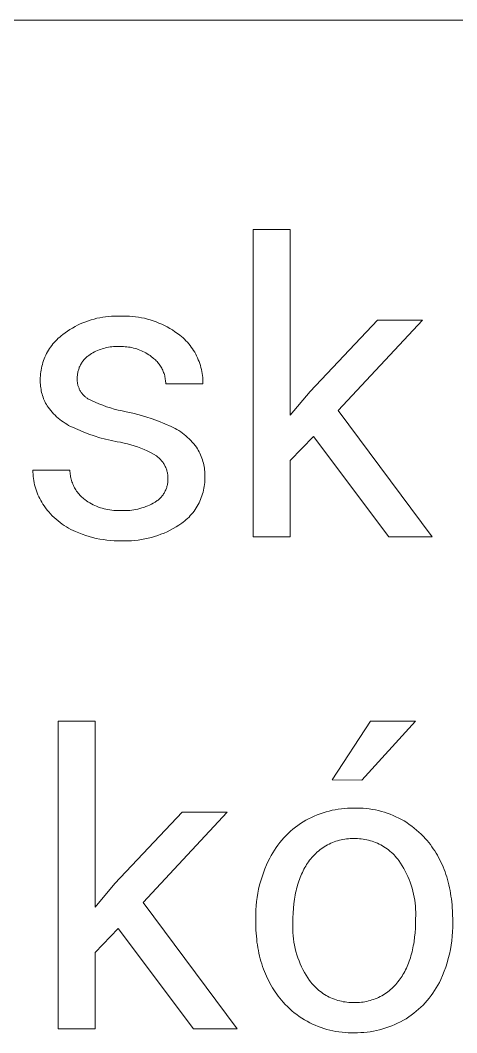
# Model space of a CAD drawing. Header units: millimetres. Extents: x 974 to 5700, y -47 to 3256.
# Drawn here: x 4913.5 to 4980.6, y 326.3 to 481.8 of the extents above; entities that cross this region are included whole.
import ezdxf

# ---------------------------------------------------------------- set-up
doc = ezdxf.new("R2010")
doc.units = ezdxf.units.MM
doc.header["$MEASUREMENT"] = 0
doc.layers.add('Domyślny', color=7, linetype='Continuous', true_color=0x000000)

msp = doc.modelspace()

# ---------------------------------------------------------------- linework, layer by layer
at = {"layer": 'Domyślny', "color": 18, "lineweight": 15, "true_color": 0x000000}
for p, q in [((5695.7, 481.77), (3913.94, 481.77)), ((4949.31, 402.43), (4949.31, 449.65)), ((4949.31, 449.65), (4954.99, 449.65)), ((4954.99, 449.65), (4954.99, 421.1)), ((4923.13, 435.3), (4923.55, 435.46)), ((4923.55, 435.46), (4923.97, 435.62)), ((4923.97, 435.62), (4924.4, 435.75)), ((4924.4, 435.75), (4924.84, 435.88)), ((4924.84, 435.88), (4925.28, 435.99)), ((4925.28, 435.99), (4925.72, 436.08)), ((4925.72, 436.08), (4926.16, 436.16)), ((4926.16, 436.16), (4926.61, 436.22)), ((4926.61, 436.22), (4927.06, 436.27)), ((4927.06, 436.27), (4927.51, 436.31)), ((4927.51, 436.31), (4927.96, 436.33)), ((4927.96, 436.33), (4928.41, 436.33)), ((4928.41, 436.33), (4928.86, 436.32)), ((4928.86, 436.32), (4929.33, 436.33)), ((4929.33, 436.33), (4929.8, 436.33)), ((4929.8, 436.33), (4930.27, 436.31)), ((4930.27, 436.31), (4930.73, 436.28)), ((4930.73, 436.28), (4931.2, 436.23)), ((4931.2, 436.23), (4931.66, 436.16)), ((4931.66, 436.16), (4932.12, 436.08)), ((4932.12, 436.08), (4932.58, 435.99)), ((4932.58, 435.99), (4933.03, 435.87)), ((4933.03, 435.87), (4933.48, 435.75)), ((4933.48, 435.75), (4933.93, 435.6)), ((4933.93, 435.6), (4934.37, 435.45)), ((4934.37, 435.45), (4934.8, 435.27)), ((4958.04, 424.75), (4968.4, 435.7)), ((4975.31, 435.7), (4962.37, 421.81)), ((4968.4, 435.7), (4975.31, 435.7)), ((4920.38, 433.76), (4920.75, 434.02)), ((4920.75, 434.02), (4921.13, 434.26)), ((4921.13, 434.26), (4921.51, 434.5)), ((4921.51, 434.5), (4921.91, 434.72)), ((4921.91, 434.72), (4922.31, 434.92)), ((4922.31, 434.92), (4922.72, 435.12)), ((4922.72, 435.12), (4923.13, 435.3)), ((4934.8, 435.27), (4935.23, 435.09)), ((4935.23, 435.09), (4935.65, 434.89)), ((4935.65, 434.89), (4936.07, 434.67)), ((4936.07, 434.67), (4936.48, 434.44)), ((4936.48, 434.44), (4936.88, 434.2)), ((4936.88, 434.2), (4937.27, 433.94)), ((4937.27, 433.94), (4937.65, 433.67)), ((4918.71, 432.28), (4918.91, 432.5)), ((4918.91, 432.5), (4919.12, 432.71)), ((4919.12, 432.71), (4919.33, 432.92)), ((4919.33, 432.92), (4919.55, 433.11)), ((4919.55, 433.11), (4919.78, 433.3)), ((4919.78, 433.3), (4920.02, 433.49)), ((4920.02, 433.49), (4920.38, 433.76)), ((4937.65, 433.67), (4938.02, 433.39)), ((4938.02, 433.39), (4938.27, 433.19)), ((4938.27, 433.19), (4938.51, 432.98)), ((4938.51, 432.98), (4938.74, 432.77)), ((4938.74, 432.77), (4938.96, 432.54)), ((4938.96, 432.54), (4939.18, 432.31)), ((4939.18, 432.31), (4939.39, 432.07)), ((4917.54, 430.57), (4917.68, 430.83)), ((4917.68, 430.83), (4917.83, 431.09)), ((4917.83, 431.09), (4917.99, 431.34)), ((4917.99, 431.34), (4918.16, 431.58)), ((4918.16, 431.58), (4918.34, 431.82)), ((4918.34, 431.82), (4918.52, 432.05)), ((4918.52, 432.05), (4918.71, 432.28)), ((4924.89, 430.82), (4924.67, 430.7)), ((4925.12, 430.93), (4924.89, 430.82)), ((4925.36, 431.04), (4925.12, 430.93)), ((4925.6, 431.13), (4925.36, 431.04)), ((4925.84, 431.22), (4925.6, 431.13)), ((4926.08, 431.3), (4925.84, 431.22)), ((4926.32, 431.38), (4926.08, 431.3)), ((4926.57, 431.44), (4926.32, 431.38)), ((4926.82, 431.5), (4926.57, 431.44)), ((4927.07, 431.55), (4926.82, 431.5)), ((4927.33, 431.59), (4927.07, 431.55)), ((4927.58, 431.62), (4927.33, 431.59)), ((4927.84, 431.64), (4927.58, 431.62)), ((4928.09, 431.65), (4927.84, 431.64)), ((4928.35, 431.66), (4928.09, 431.65)), ((4928.61, 431.66), (4928.35, 431.66)), ((4928.86, 431.64), (4928.61, 431.66)), ((4929.12, 431.65), (4928.86, 431.64)), ((4929.38, 431.64), (4929.12, 431.65)), ((4929.63, 431.63), (4929.38, 431.64)), ((4929.89, 431.61), (4929.63, 431.63)), ((4930.14, 431.58), (4929.89, 431.61)), ((4930.4, 431.54), (4930.14, 431.58)), ((4930.65, 431.49), (4930.4, 431.54)), ((4930.9, 431.43), (4930.65, 431.49)), ((4931.15, 431.37), (4930.9, 431.43)), ((4931.39, 431.29), (4931.15, 431.37)), ((4931.63, 431.21), (4931.39, 431.29)), ((4931.87, 431.12), (4931.63, 431.21)), ((4932.11, 431.02), (4931.87, 431.12)), ((4932.34, 430.91), (4932.11, 431.02)), ((4932.57, 430.8), (4932.34, 430.91)), ((4932.8, 430.67), (4932.57, 430.8)), ((4939.39, 432.07), (4939.59, 431.83)), ((4939.59, 431.83), (4939.78, 431.57)), ((4939.78, 431.57), (4939.96, 431.31)), ((4939.96, 431.31), (4940.14, 431.05)), ((4940.14, 431.05), (4940.3, 430.78)), ((4940.3, 430.78), (4940.46, 430.5)), ((4916.89, 428.92), (4916.97, 429.2)), ((4916.97, 429.2), (4917.07, 429.49)), ((4917.07, 429.49), (4917.17, 429.76)), ((4917.17, 429.76), (4917.29, 430.04)), ((4917.29, 430.04), (4917.41, 430.31)), ((4917.41, 430.31), (4917.54, 430.57)), ((4922.99, 429.24), (4922.91, 429.12)), ((4923.08, 429.36), (4922.99, 429.24)), ((4923.17, 429.48), (4923.08, 429.36)), ((4923.26, 429.59), (4923.17, 429.48)), ((4923.36, 429.7), (4923.26, 429.59)), ((4923.46, 429.81), (4923.36, 429.7)), ((4923.56, 429.91), (4923.46, 429.81)), ((4923.67, 430.01), (4923.56, 429.91)), ((4923.78, 430.11), (4923.67, 430.01)), ((4923.9, 430.2), (4923.78, 430.11)), ((4924.01, 430.29), (4923.9, 430.2)), ((4924.23, 430.43), (4924.01, 430.29)), ((4924.45, 430.57), (4924.23, 430.43)), ((4924.67, 430.7), (4924.45, 430.57)), ((4933.02, 430.54), (4932.8, 430.67)), ((4933.24, 430.4), (4933.02, 430.54)), ((4933.45, 430.26), (4933.24, 430.4)), ((4933.65, 430.1), (4933.45, 430.26)), ((4933.85, 429.94), (4933.65, 430.1)), ((4933.99, 429.83), (4933.85, 429.94)), ((4934.13, 429.72), (4933.99, 429.83)), ((4934.26, 429.6), (4934.13, 429.72)), ((4934.39, 429.47), (4934.26, 429.6)), ((4934.51, 429.34), (4934.39, 429.47)), ((4934.63, 429.21), (4934.51, 429.34)), ((4934.74, 429.07), (4934.63, 429.21)), ((4940.46, 430.5), (4940.6, 430.22)), ((4940.6, 430.22), (4940.74, 429.93)), ((4940.74, 429.93), (4940.86, 429.64)), ((4940.86, 429.64), (4940.98, 429.35)), ((4940.98, 429.35), (4941.09, 429.05)), ((4916.61, 427.46), (4916.65, 427.76)), ((4916.65, 427.76), (4916.69, 428.05)), ((4916.69, 428.05), (4916.75, 428.34)), ((4916.75, 428.34), (4916.81, 428.63)), ((4916.81, 428.63), (4916.89, 428.92)), ((4922.32, 427.63), (4922.3, 427.48)), ((4922.35, 427.77), (4922.32, 427.63)), ((4922.39, 427.91), (4922.35, 427.77)), ((4922.43, 428.05), (4922.39, 427.91)), ((4922.47, 428.19), (4922.43, 428.05)), ((4922.52, 428.33), (4922.47, 428.19)), ((4922.57, 428.47), (4922.52, 428.33)), ((4922.63, 428.6), (4922.57, 428.47)), ((4922.7, 428.74), (4922.63, 428.6)), ((4922.76, 428.87), (4922.7, 428.74)), ((4922.84, 429), (4922.76, 428.87)), ((4922.91, 429.12), (4922.84, 429)), ((4934.85, 428.93), (4934.74, 429.07)), ((4934.95, 428.78), (4934.85, 428.93)), ((4935.05, 428.63), (4934.95, 428.78)), ((4935.14, 428.48), (4935.05, 428.63)), ((4935.23, 428.33), (4935.14, 428.48)), ((4935.31, 428.17), (4935.23, 428.33)), ((4935.39, 428.01), (4935.31, 428.17)), ((4935.46, 427.84), (4935.39, 428.01)), ((4935.53, 427.68), (4935.46, 427.84)), ((4935.59, 427.51), (4935.53, 427.68)), ((4941.09, 429.05), (4941.18, 428.75)), ((4941.18, 428.75), (4941.27, 428.44)), ((4941.27, 428.44), (4941.34, 428.13)), ((4941.34, 428.13), (4941.41, 427.82)), ((4941.41, 427.82), (4941.46, 427.51)), ((4916.57, 426.87), (4916.59, 427.17)), ((4916.57, 426.58), (4916.57, 426.87)), ((4916.57, 426.33), (4916.57, 426.58)), ((4916.57, 426.08), (4916.57, 426.33)), ((4916.59, 425.83), (4916.57, 426.08)), ((4916.59, 427.17), (4916.61, 427.46)), ((4922.26, 427.04), (4922.25, 426.9)), ((4922.25, 426.9), (4922.25, 426.75)), ((4922.25, 426.75), (4922.25, 426.63)), ((4922.25, 426.63), (4922.25, 426.51)), ((4922.25, 426.51), (4922.25, 426.39)), ((4922.25, 426.39), (4922.26, 426.27)), ((4922.27, 427.19), (4922.26, 427.04)), ((4922.26, 426.27), (4922.27, 426.16)), ((4922.28, 427.34), (4922.27, 427.19)), ((4922.27, 426.16), (4922.29, 426.04)), ((4922.3, 427.48), (4922.28, 427.34)), ((4935.64, 427.34), (4935.59, 427.51)), ((4935.69, 427.17), (4935.64, 427.34)), ((4935.73, 426.99), (4935.69, 427.17)), ((4935.76, 426.82), (4935.73, 426.99)), ((4935.79, 426.64), (4935.76, 426.82)), ((4935.82, 426.46), (4935.79, 426.64)), ((4935.84, 426.29), (4935.82, 426.46)), ((4935.85, 426.11), (4935.84, 426.29)), ((4935.85, 425.93), (4935.85, 426.11)), ((4941.46, 427.51), (4941.5, 427.2)), ((4941.5, 427.2), (4941.53, 426.88)), ((4941.53, 426.88), (4941.56, 426.56)), ((4941.56, 426.56), (4941.57, 426.25)), ((4941.57, 426.25), (4941.56, 425.93)), ((4916.61, 425.58), (4916.59, 425.83)), ((4916.64, 425.33), (4916.61, 425.58)), ((4916.68, 425.09), (4916.64, 425.33)), ((4916.72, 424.84), (4916.68, 425.09)), ((4916.78, 424.6), (4916.72, 424.84)), ((4916.84, 424.36), (4916.78, 424.6)), ((4922.29, 426.04), (4922.31, 425.92)), ((4922.31, 425.92), (4922.33, 425.81)), ((4922.33, 425.81), (4922.36, 425.69)), ((4922.36, 425.69), (4922.39, 425.58)), ((4922.39, 425.58), (4922.43, 425.46)), ((4922.43, 425.46), (4922.47, 425.35)), ((4922.47, 425.35), (4922.52, 425.24)), ((4922.52, 425.24), (4922.56, 425.13)), ((4922.56, 425.13), (4922.62, 425.03)), ((4922.62, 425.03), (4922.67, 424.92)), ((4922.67, 424.92), (4922.73, 424.82)), ((4922.73, 424.82), (4922.79, 424.72)), ((4922.79, 424.72), (4922.86, 424.62)), ((4922.86, 424.62), (4922.93, 424.52)), ((4922.93, 424.52), (4923, 424.43)), ((4941.56, 425.93), (4935.85, 425.93)), ((4954.99, 421.1), (4958.04, 424.75)), ((4916.91, 424.12), (4916.84, 424.36)), ((4916.99, 423.88), (4916.91, 424.12)), ((4917.08, 423.65), (4916.99, 423.88)), ((4917.18, 423.42), (4917.08, 423.65)), ((4917.28, 423.19), (4917.18, 423.42)), ((4917.39, 422.97), (4917.28, 423.19)), ((4917.51, 422.75), (4917.39, 422.97)), ((4923, 424.43), (4923.08, 424.34)), ((4923.08, 424.34), (4923.16, 424.25)), ((4923.16, 424.25), (4923.24, 424.16)), ((4923.24, 424.16), (4923.32, 424.08)), ((4923.32, 424.08), (4923.41, 424)), ((4923.41, 424), (4923.5, 423.92)), ((4923.5, 423.92), (4923.59, 423.85)), ((4923.59, 423.85), (4923.69, 423.78)), ((4923.69, 423.78), (4923.79, 423.71)), ((4923.79, 423.71), (4923.89, 423.65)), ((4923.89, 423.65), (4924.44, 423.37)), ((4924.44, 423.37), (4925.01, 423.1)), ((4925.01, 423.1), (4925.58, 422.85)), ((4917.63, 422.54), (4917.51, 422.75)), ((4917.77, 422.33), (4917.63, 422.54)), ((4917.96, 422.07), (4917.77, 422.33)), ((4918.17, 421.81), (4917.96, 422.07)), ((4918.39, 421.57), (4918.17, 421.81)), ((4918.61, 421.33), (4918.39, 421.57)), ((4925.58, 422.85), (4926.16, 422.63)), ((4926.16, 422.63), (4926.75, 422.42)), ((4926.75, 422.42), (4927.34, 422.23)), ((4927.34, 422.23), (4927.94, 422.05)), ((4927.94, 422.05), (4928.54, 421.9)), ((4928.54, 421.9), (4929.15, 421.76)), ((4929.15, 421.76), (4929.76, 421.65)), ((4929.76, 421.65), (4930.78, 421.42)), ((4930.78, 421.42), (4931.79, 421.17)), ((4962.37, 421.81), (4976.82, 402.43)), ((4918.84, 421.1), (4918.61, 421.33)), ((4919.08, 420.88), (4918.84, 421.1)), ((4919.32, 420.66), (4919.08, 420.88)), ((4919.57, 420.45), (4919.32, 420.66)), ((4919.83, 420.26), (4919.57, 420.45)), ((4920.1, 420.07), (4919.83, 420.26)), ((4920.37, 419.89), (4920.1, 420.07)), ((4920.65, 419.71), (4920.37, 419.89)), ((4931.79, 421.17), (4932.78, 420.87)), ((4932.78, 420.87), (4933.77, 420.55)), ((4933.77, 420.55), (4934.75, 420.19)), ((4934.75, 420.19), (4935.72, 419.8)), ((4920.93, 419.55), (4920.65, 419.71)), ((4921.22, 419.4), (4920.93, 419.55)), ((4921.51, 419.26), (4921.22, 419.4)), ((4922.34, 418.89), (4921.51, 419.26)), ((4923.17, 418.54), (4922.34, 418.89)), ((4924.02, 418.22), (4923.17, 418.54)), ((4935.72, 419.8), (4936.67, 419.38)), ((4936.67, 419.38), (4936.98, 419.24)), ((4936.98, 419.24), (4937.28, 419.08)), ((4937.28, 419.08), (4937.57, 418.91)), ((4937.57, 418.91), (4937.86, 418.74)), ((4937.86, 418.74), (4938.15, 418.55)), ((4938.15, 418.55), (4938.43, 418.35)), ((4938.43, 418.35), (4938.7, 418.14)), ((4924.87, 417.93), (4924.02, 418.22)), ((4925.74, 417.66), (4924.87, 417.93)), ((4926.61, 417.43), (4925.74, 417.66)), ((4927.49, 417.22), (4926.61, 417.43)), ((4928.37, 417.04), (4927.49, 417.22)), ((4928.91, 416.95), (4928.37, 417.04)), ((4929.44, 416.84), (4928.91, 416.95)), ((4929.96, 416.71), (4929.44, 416.84)), ((4938.7, 418.14), (4938.96, 417.93)), ((4938.96, 417.93), (4939.21, 417.71)), ((4939.21, 417.71), (4939.46, 417.47)), ((4939.46, 417.47), (4939.7, 417.23)), ((4939.7, 417.23), (4939.93, 416.98)), ((4939.93, 416.98), (4940.16, 416.72)), ((4958.56, 417.84), (4954.99, 414.13)), ((4970.15, 402.43), (4958.56, 417.84)), ((4930.48, 416.57), (4929.96, 416.71)), ((4931, 416.41), (4930.48, 416.57)), ((4931.51, 416.24), (4931, 416.41)), ((4932.02, 416.05), (4931.51, 416.24)), ((4932.52, 415.84), (4932.02, 416.05)), ((4933.01, 415.62), (4932.52, 415.84)), ((4933.49, 415.38), (4933.01, 415.62)), ((4933.97, 415.12), (4933.49, 415.38)), ((4940.16, 416.72), (4940.37, 416.46)), ((4940.37, 416.46), (4940.57, 416.19)), ((4940.57, 416.19), (4940.72, 415.96)), ((4940.72, 415.96), (4940.85, 415.74)), ((4940.85, 415.74), (4940.98, 415.5)), ((4940.98, 415.5), (4941.1, 415.26)), ((4941.1, 415.26), (4941.21, 415.02)), ((4934.43, 414.85), (4933.97, 415.12)), ((4934.55, 414.76), (4934.43, 414.85)), ((4934.66, 414.67), (4934.55, 414.76)), ((4934.77, 414.58), (4934.66, 414.67)), ((4934.88, 414.48), (4934.77, 414.58)), ((4934.98, 414.38), (4934.88, 414.48)), ((4935.08, 414.28), (4934.98, 414.38)), ((4935.17, 414.17), (4935.08, 414.28)), ((4935.26, 414.06), (4935.17, 414.17)), ((4935.35, 413.95), (4935.26, 414.06)), ((4935.44, 413.83), (4935.35, 413.95)), ((4935.52, 413.71), (4935.44, 413.83)), ((4935.59, 413.59), (4935.52, 413.71)), ((4941.21, 415.02), (4941.32, 414.78)), ((4941.32, 414.78), (4941.41, 414.53)), ((4941.41, 414.53), (4941.5, 414.28)), ((4941.5, 414.28), (4941.58, 414.02)), ((4941.58, 414.02), (4941.64, 413.77)), ((4941.64, 413.77), (4941.7, 413.51)), ((4954.99, 414.13), (4954.99, 402.43)), ((4915.44, 412.35), (4915.44, 412.68)), ((4915.44, 412.68), (4921.12, 412.68)), ((4915.46, 412.03), (4915.44, 412.35)), ((4921.12, 412.68), (4921.13, 412.48)), ((4921.13, 412.48), (4921.14, 412.27)), ((4921.14, 412.27), (4921.16, 412.07)), ((4921.16, 412.07), (4921.19, 411.87)), ((4935.66, 413.47), (4935.59, 413.59)), ((4935.73, 413.34), (4935.66, 413.47)), ((4935.79, 413.21), (4935.73, 413.34)), ((4935.85, 413.08), (4935.79, 413.21)), ((4935.9, 412.95), (4935.85, 413.08)), ((4935.95, 412.81), (4935.9, 412.95)), ((4936, 412.68), (4935.95, 412.81)), ((4936.04, 412.54), (4936, 412.68)), ((4936.07, 412.4), (4936.04, 412.54)), ((4936.1, 412.26), (4936.07, 412.4)), ((4936.13, 412.12), (4936.1, 412.26)), ((4936.15, 411.98), (4936.13, 412.12)), ((4941.7, 413.51), (4941.75, 413.24)), ((4941.75, 413.24), (4941.8, 412.98)), ((4941.8, 412.98), (4941.83, 412.72)), ((4941.83, 412.72), (4941.85, 412.45)), ((4941.85, 412.45), (4941.86, 412.19)), ((4941.86, 412.19), (4941.87, 411.92)), ((4915.48, 411.71), (4915.46, 412.03)), ((4915.52, 411.38), (4915.48, 411.71)), ((4915.57, 411.06), (4915.52, 411.38)), ((4915.63, 410.74), (4915.57, 411.06)), ((4915.7, 410.43), (4915.63, 410.74)), ((4921.19, 411.87), (4921.22, 411.67)), ((4921.22, 411.67), (4921.27, 411.48)), ((4921.27, 411.48), (4921.31, 411.28)), ((4921.31, 411.28), (4921.37, 411.09)), ((4921.37, 411.09), (4921.43, 410.89)), ((4921.43, 410.89), (4921.5, 410.71)), ((4921.5, 410.71), (4921.57, 410.52)), ((4921.57, 410.52), (4921.66, 410.33)), ((4936.1, 410.43), (4936.13, 410.56)), ((4936.13, 410.56), (4936.15, 410.7)), ((4936.17, 411.83), (4936.15, 411.98)), ((4936.15, 410.7), (4936.16, 410.84)), ((4936.16, 410.84), (4936.17, 410.98)), ((4936.18, 411.69), (4936.17, 411.83)), ((4936.17, 410.98), (4936.18, 411.12)), ((4936.18, 411.55), (4936.18, 411.69)), ((4936.19, 411.4), (4936.18, 411.55)), ((4936.18, 411.26), (4936.19, 411.4)), ((4936.18, 411.12), (4936.18, 411.26)), ((4941.84, 410.77), (4941.81, 410.47)), ((4941.86, 411.06), (4941.84, 410.77)), ((4941.87, 411.92), (4941.86, 411.65)), ((4941.86, 411.65), (4941.87, 411.36)), ((4941.87, 411.36), (4941.86, 411.06)), ((4915.78, 410.11), (4915.7, 410.43)), ((4915.87, 409.8), (4915.78, 410.11)), ((4915.98, 409.49), (4915.87, 409.8)), ((4916.09, 409.19), (4915.98, 409.49)), ((4916.21, 408.89), (4916.09, 409.19)), ((4921.66, 410.33), (4921.74, 410.15)), ((4921.74, 410.15), (4921.84, 409.97)), ((4921.84, 409.97), (4921.94, 409.8)), ((4921.94, 409.8), (4922.04, 409.63)), ((4922.04, 409.63), (4922.16, 409.46)), ((4922.16, 409.46), (4922.27, 409.29)), ((4922.27, 409.29), (4922.4, 409.13)), ((4922.4, 409.13), (4922.52, 408.98)), ((4922.52, 408.98), (4922.66, 408.83)), ((4935.44, 408.9), (4935.52, 409.01)), ((4935.52, 409.01), (4935.6, 409.13)), ((4935.6, 409.13), (4935.67, 409.25)), ((4935.67, 409.25), (4935.73, 409.37)), ((4935.73, 409.37), (4935.79, 409.5)), ((4935.79, 409.5), (4935.85, 409.63)), ((4935.85, 409.63), (4935.91, 409.76)), ((4935.91, 409.76), (4935.95, 409.89)), ((4935.95, 409.89), (4936, 410.02)), ((4936, 410.02), (4936.04, 410.15)), ((4936.04, 410.15), (4936.07, 410.29)), ((4936.07, 410.29), (4936.1, 410.43)), ((4941.51, 409.02), (4941.42, 408.74)), ((4941.59, 409.31), (4941.51, 409.02)), ((4941.66, 409.59), (4941.59, 409.31)), ((4941.72, 409.88), (4941.66, 409.59)), ((4941.77, 410.18), (4941.72, 409.88)), ((4941.81, 410.47), (4941.77, 410.18)), ((4916.34, 408.59), (4916.21, 408.89)), ((4916.49, 408.3), (4916.34, 408.59)), ((4916.64, 408.01), (4916.49, 408.3)), ((4916.8, 407.73), (4916.64, 408.01)), ((4916.97, 407.45), (4916.8, 407.73)), ((4917.15, 407.18), (4916.97, 407.45)), ((4922.66, 408.83), (4922.8, 408.68)), ((4922.8, 408.68), (4922.94, 408.54)), ((4922.94, 408.54), (4923.09, 408.4)), ((4923.09, 408.4), (4923.24, 408.27)), ((4923.24, 408.27), (4923.4, 408.14)), ((4923.4, 408.14), (4923.65, 407.97)), ((4923.65, 407.97), (4923.9, 407.81)), ((4923.9, 407.81), (4924.16, 407.65)), ((4924.16, 407.65), (4924.42, 407.51)), ((4924.42, 407.51), (4924.69, 407.37)), ((4933.37, 407.32), (4933.66, 407.46)), ((4933.66, 407.46), (4933.94, 407.61)), ((4933.94, 407.61), (4934.21, 407.77)), ((4934.21, 407.77), (4934.33, 407.84)), ((4934.33, 407.84), (4934.45, 407.92)), ((4934.45, 407.92), (4934.56, 408)), ((4934.56, 408), (4934.67, 408.08)), ((4934.67, 408.08), (4934.78, 408.17)), ((4934.78, 408.17), (4934.89, 408.27)), ((4934.89, 408.27), (4934.99, 408.36)), ((4934.99, 408.36), (4935.09, 408.46)), ((4935.09, 408.46), (4935.18, 408.57)), ((4935.18, 408.57), (4935.27, 408.67)), ((4935.27, 408.67), (4935.36, 408.78)), ((4935.36, 408.78), (4935.44, 408.9)), ((4940.97, 407.64), (4940.83, 407.38)), ((4941.1, 407.91), (4940.97, 407.64)), ((4941.21, 408.18), (4941.1, 407.91)), ((4941.32, 408.46), (4941.21, 408.18)), ((4941.42, 408.74), (4941.32, 408.46)), ((4917.39, 406.87), (4917.15, 407.18)), ((4917.63, 406.55), (4917.39, 406.87)), ((4917.88, 406.25), (4917.63, 406.55)), ((4918.15, 405.96), (4917.88, 406.25)), ((4918.42, 405.67), (4918.15, 405.96)), ((4924.69, 407.37), (4924.96, 407.24)), ((4924.96, 407.24), (4925.23, 407.12)), ((4925.23, 407.12), (4925.51, 407.01)), ((4925.51, 407.01), (4925.8, 406.91)), ((4925.8, 406.91), (4926.08, 406.82)), ((4926.08, 406.82), (4926.37, 406.74)), ((4926.37, 406.74), (4926.66, 406.67)), ((4926.66, 406.67), (4926.96, 406.61)), ((4926.96, 406.61), (4927.25, 406.56)), ((4927.25, 406.56), (4927.55, 406.51)), ((4927.55, 406.51), (4927.85, 406.48)), ((4927.85, 406.48), (4928.15, 406.46)), ((4928.15, 406.46), (4928.45, 406.45)), ((4928.45, 406.45), (4928.75, 406.45)), ((4928.75, 406.45), (4929.05, 406.46)), ((4929.05, 406.46), (4929.37, 406.45)), ((4929.37, 406.45), (4929.69, 406.45)), ((4929.69, 406.45), (4930, 406.47)), ((4930, 406.47), (4930.32, 406.49)), ((4930.32, 406.49), (4930.64, 406.53)), ((4930.64, 406.53), (4930.95, 406.57)), ((4930.95, 406.57), (4931.26, 406.63)), ((4931.26, 406.63), (4931.57, 406.7)), ((4931.57, 406.7), (4931.88, 406.77)), ((4931.88, 406.77), (4932.19, 406.86)), ((4932.19, 406.86), (4932.49, 406.96)), ((4932.49, 406.96), (4932.79, 407.07)), ((4932.79, 407.07), (4933.08, 407.19)), ((4933.08, 407.19), (4933.37, 407.32)), ((4939.83, 405.91), (4939.63, 405.69)), ((4940.02, 406.14), (4939.83, 405.91)), ((4940.2, 406.38), (4940.02, 406.14)), ((4940.37, 406.62), (4940.2, 406.38)), ((4940.53, 406.87), (4940.37, 406.62)), ((4940.69, 407.12), (4940.53, 406.87)), ((4940.83, 407.38), (4940.69, 407.12)), ((4918.7, 405.4), (4918.42, 405.67)), ((4919, 405.13), (4918.7, 405.4)), ((4919.3, 404.88), (4919, 405.13)), ((4919.61, 404.63), (4919.3, 404.88)), ((4919.93, 404.4), (4919.61, 404.63)), ((4920.25, 404.18), (4919.93, 404.4)), ((4938.31, 404.51), (4937.88, 404.22)), ((4938.54, 404.69), (4938.31, 404.51)), ((4938.78, 404.87), (4938.54, 404.69)), ((4939, 405.07), (4938.78, 404.87)), ((4939.22, 405.27), (4939, 405.07)), ((4939.43, 405.47), (4939.22, 405.27)), ((4939.63, 405.69), (4939.43, 405.47)), ((4920.58, 403.96), (4920.25, 404.18)), ((4920.93, 403.76), (4920.58, 403.96)), ((4921.27, 403.58), (4920.93, 403.76)), ((4921.63, 403.4), (4921.27, 403.58)), ((4921.98, 403.23), (4921.63, 403.4)), ((4922.5, 403.02), (4921.98, 403.23)), ((4923.02, 402.82), (4922.5, 403.02)), ((4923.55, 402.64), (4923.02, 402.82)), ((4935.12, 402.82), (4934.64, 402.64)), ((4935.6, 403.01), (4935.12, 402.82)), ((4936.07, 403.22), (4935.6, 403.01)), ((4936.54, 403.45), (4936.07, 403.22)), ((4936.99, 403.69), (4936.54, 403.45)), ((4937.44, 403.95), (4936.99, 403.69)), ((4937.88, 404.22), (4937.44, 403.95)), ((4924.08, 402.48), (4923.55, 402.64)), ((4924.62, 402.33), (4924.08, 402.48)), ((4925.17, 402.2), (4924.62, 402.33)), ((4925.72, 402.09), (4925.17, 402.2)), ((4926.27, 402), (4925.72, 402.09)), ((4926.82, 401.93), (4926.27, 402)), ((4927.38, 401.87), (4926.82, 401.93)), ((4927.93, 401.84), (4927.38, 401.87)), ((4928.49, 401.82), (4927.93, 401.84)), ((4929.05, 401.82), (4928.49, 401.82)), ((4929.57, 401.8), (4929.05, 401.82)), ((4930.08, 401.81), (4929.57, 401.8)), ((4930.6, 401.83), (4930.08, 401.81)), ((4931.11, 401.87), (4930.6, 401.83)), ((4931.63, 401.93), (4931.11, 401.87)), ((4932.14, 402.01), (4931.63, 401.93)), ((4932.65, 402.1), (4932.14, 402.01)), ((4933.15, 402.21), (4932.65, 402.1)), ((4933.65, 402.34), (4933.15, 402.21)), ((4934.15, 402.48), (4933.65, 402.34)), ((4934.64, 402.64), (4934.15, 402.48)), ((4954.99, 402.43), (4949.31, 402.43)), ((4976.82, 402.43), (4970.15, 402.43)), ((4919.3, 326.88), (4919.3, 374.1)), ((4919.3, 374.1), (4924.98, 374.1)), ((4924.98, 374.1), (4924.98, 345.55)), ((4961.42, 365.09), (4967.35, 374.11)), ((4974.23, 374.11), (4966, 365.08)), ((4967.35, 374.11), (4974.23, 374.11)), ((4966, 365.08), (4961.42, 365.09)), ((4963.81, 360.75), (4964.29, 360.76)), ((4964.29, 360.76), (4964.77, 360.76)), ((4964.77, 360.76), (4965.25, 360.77)), ((4965.25, 360.77), (4965.72, 360.77)), ((4965.72, 360.77), (4966.2, 360.74)), ((4928.04, 349.2), (4938.39, 360.16)), ((4945.3, 360.16), (4932.37, 346.26)), ((4938.39, 360.16), (4945.3, 360.16)), ((4957.81, 359.13), (4958.24, 359.34)), ((4958.24, 359.34), (4958.68, 359.54)), ((4958.68, 359.54), (4959.12, 359.73)), ((4959.12, 359.73), (4959.57, 359.9)), ((4959.57, 359.9), (4960.03, 360.06)), ((4960.03, 360.06), (4960.49, 360.2)), ((4960.49, 360.2), (4960.95, 360.32)), ((4960.95, 360.32), (4961.42, 360.43)), ((4961.42, 360.43), (4961.9, 360.53)), ((4961.9, 360.53), (4962.37, 360.61)), ((4962.37, 360.61), (4962.85, 360.67)), ((4962.85, 360.67), (4963.33, 360.72)), ((4963.33, 360.72), (4963.81, 360.75)), ((4966.2, 360.74), (4966.67, 360.7)), ((4966.67, 360.7), (4967.14, 360.65)), ((4967.14, 360.65), (4967.61, 360.58)), ((4967.61, 360.58), (4968.08, 360.49)), ((4968.08, 360.49), (4968.54, 360.39)), ((4968.54, 360.39), (4969, 360.27)), ((4969, 360.27), (4969.46, 360.14)), ((4969.46, 360.14), (4969.91, 359.99)), ((4969.91, 359.99), (4970.36, 359.83)), ((4970.36, 359.83), (4970.8, 359.65)), ((4970.8, 359.65), (4971.23, 359.45)), ((4971.23, 359.45), (4971.66, 359.25)), ((4971.66, 359.25), (4972.08, 359.02)), ((4955.41, 357.53), (4955.78, 357.83)), ((4955.78, 357.83), (4956.17, 358.12)), ((4956.17, 358.12), (4956.56, 358.39)), ((4956.56, 358.39), (4956.97, 358.65)), ((4956.97, 358.65), (4957.38, 358.9)), ((4957.38, 358.9), (4957.81, 359.13)), ((4972.08, 359.02), (4972.49, 358.79)), ((4972.49, 358.79), (4972.89, 358.54)), ((4972.89, 358.54), (4973.29, 358.27)), ((4973.29, 358.27), (4973.68, 357.99)), ((4973.68, 357.99), (4974.05, 357.7)), ((4974.05, 357.7), (4974.42, 357.4)), ((4953.69, 355.85), (4954.01, 356.21)), ((4954.01, 356.21), (4954.34, 356.56)), ((4954.34, 356.56), (4954.69, 356.89)), ((4954.69, 356.89), (4955.04, 357.22)), ((4955.04, 357.22), (4955.41, 357.53)), ((4964.49, 356.09), (4964.21, 356.08)), ((4964.77, 356.09), (4964.49, 356.09)), ((4965.06, 356.09), (4964.77, 356.09)), ((4965.34, 356.08), (4965.06, 356.09)), ((4974.42, 357.4), (4974.77, 357.09)), ((4974.77, 357.09), (4975.12, 356.76)), ((4975.12, 356.76), (4975.45, 356.42)), ((4975.45, 356.42), (4975.77, 356.07)), ((4952.55, 354.31), (4952.81, 354.71)), ((4952.81, 354.71), (4953.09, 355.1)), ((4953.09, 355.1), (4953.39, 355.48)), ((4953.39, 355.48), (4953.69, 355.85)), ((4959.99, 354.69), (4959.76, 354.53)), ((4960.23, 354.84), (4959.99, 354.69)), ((4960.47, 354.99), (4960.23, 354.84)), ((4960.71, 355.13), (4960.47, 354.99)), ((4960.96, 355.25), (4960.71, 355.13)), ((4961.22, 355.37), (4960.96, 355.25)), ((4961.48, 355.48), (4961.22, 355.37)), ((4961.74, 355.59), (4961.48, 355.48)), ((4962, 355.68), (4961.74, 355.59)), ((4962.27, 355.76), (4962, 355.68)), ((4962.54, 355.84), (4962.27, 355.76)), ((4962.82, 355.9), (4962.54, 355.84)), ((4963.09, 355.96), (4962.82, 355.9)), ((4963.37, 356), (4963.09, 355.96)), ((4963.65, 356.04), (4963.37, 356)), ((4963.93, 356.07), (4963.65, 356.04)), ((4964.21, 356.08), (4963.93, 356.07)), ((4965.63, 356.07), (4965.34, 356.08)), ((4965.91, 356.04), (4965.63, 356.07)), ((4966.2, 356.01), (4965.91, 356.04)), ((4966.48, 355.96), (4966.2, 356.01)), ((4966.76, 355.9), (4966.48, 355.96)), ((4967.04, 355.84), (4966.76, 355.9)), ((4967.31, 355.76), (4967.04, 355.84)), ((4967.59, 355.68), (4967.31, 355.76)), ((4967.86, 355.58), (4967.59, 355.68)), ((4968.12, 355.48), (4967.86, 355.58)), ((4968.39, 355.37), (4968.12, 355.48)), ((4968.64, 355.25), (4968.39, 355.37)), ((4968.9, 355.12), (4968.64, 355.25)), ((4969.15, 354.98), (4968.9, 355.12)), ((4969.39, 354.83), (4969.15, 354.98)), ((4969.63, 354.68), (4969.39, 354.83)), ((4969.87, 354.51), (4969.63, 354.68)), ((4975.77, 356.07), (4976.03, 355.78)), ((4976.03, 355.78), (4976.28, 355.47)), ((4976.28, 355.47), (4976.53, 355.16)), ((4976.53, 355.16), (4976.76, 354.84)), ((4976.76, 354.84), (4976.98, 354.52)), ((4951.61, 352.63), (4951.83, 353.06)), ((4951.83, 353.06), (4952.05, 353.48)), ((4952.05, 353.48), (4952.29, 353.9)), ((4952.29, 353.9), (4952.55, 354.31)), ((4958.32, 353.19), (4958.14, 352.98)), ((4958.51, 353.41), (4958.32, 353.19)), ((4958.7, 353.61), (4958.51, 353.41)), ((4958.9, 353.81), (4958.7, 353.61)), ((4959.1, 354), (4958.9, 353.81)), ((4959.32, 354.18), (4959.1, 354)), ((4959.54, 354.36), (4959.32, 354.18)), ((4959.76, 354.53), (4959.54, 354.36)), ((4970.1, 354.34), (4969.87, 354.51)), ((4970.32, 354.16), (4970.1, 354.34)), ((4970.53, 353.97), (4970.32, 354.16)), ((4970.74, 353.78), (4970.53, 353.97)), ((4970.95, 353.58), (4970.74, 353.78)), ((4971.14, 353.37), (4970.95, 353.58)), ((4971.33, 353.15), (4971.14, 353.37)), ((4971.51, 352.93), (4971.33, 353.15)), ((4976.98, 354.52), (4977.2, 354.19)), ((4977.2, 354.19), (4977.41, 353.86)), ((4977.41, 353.86), (4977.61, 353.52)), ((4977.61, 353.52), (4977.8, 353.17)), ((4977.8, 353.17), (4977.99, 352.82)), ((4950.86, 350.83), (4951.09, 351.44)), ((4951.09, 351.44), (4951.34, 352.04)), ((4951.34, 352.04), (4951.61, 352.63)), ((4957.23, 351.63), (4957.1, 351.39)), ((4957.37, 351.86), (4957.23, 351.63)), ((4957.51, 352.09), (4957.37, 351.86)), ((4957.66, 352.32), (4957.51, 352.09)), ((4957.81, 352.54), (4957.66, 352.32)), ((4957.97, 352.75), (4957.81, 352.54)), ((4958.14, 352.98), (4957.97, 352.75)), ((4971.68, 352.7), (4971.51, 352.93)), ((4971.95, 352.32), (4971.68, 352.7)), ((4972.2, 351.92), (4971.95, 352.32)), ((4972.44, 351.51), (4972.2, 351.92)), ((4972.66, 351.1), (4972.44, 351.51)), ((4977.99, 352.82), (4978.16, 352.46)), ((4978.16, 352.46), (4978.33, 352.1)), ((4978.33, 352.1), (4978.49, 351.73)), ((4978.49, 351.73), (4978.64, 351.35)), ((4950.45, 349.6), (4950.65, 350.22)), ((4950.65, 350.22), (4950.86, 350.83)), ((4956.51, 350.1), (4956.4, 349.82)), ((4956.61, 350.36), (4956.51, 350.1)), ((4956.73, 350.63), (4956.61, 350.36)), ((4956.85, 350.89), (4956.73, 350.63)), ((4956.97, 351.14), (4956.85, 350.89)), ((4957.1, 351.39), (4956.97, 351.14)), ((4972.87, 350.68), (4972.66, 351.1)), ((4973.07, 350.25), (4972.87, 350.68)), ((4973.25, 349.82), (4973.07, 350.25)), ((4978.64, 351.35), (4978.78, 350.97)), ((4978.78, 350.97), (4978.92, 350.58)), ((4978.92, 350.58), (4979.05, 350.19)), ((4979.05, 350.19), (4979.16, 349.79)), ((4924.98, 345.55), (4928.04, 349.2)), ((4950, 347.7), (4950.13, 348.34)), ((4950.13, 348.34), (4950.28, 348.97)), ((4950.28, 348.97), (4950.45, 349.6)), ((4955.96, 348.36), (4955.89, 348.05)), ((4956.04, 348.67), (4955.96, 348.36)), ((4956.12, 348.96), (4956.04, 348.67)), ((4956.21, 349.25), (4956.12, 348.96)), ((4956.3, 349.54), (4956.21, 349.25)), ((4956.4, 349.82), (4956.3, 349.54)), ((4973.42, 349.38), (4973.25, 349.82)), ((4973.58, 348.93), (4973.42, 349.38)), ((4973.72, 348.48), (4973.58, 348.93)), ((4973.84, 348.03), (4973.72, 348.48)), ((4979.16, 349.79), (4979.27, 349.38)), ((4979.27, 349.38), (4979.38, 348.97)), ((4979.38, 348.97), (4979.47, 348.55)), ((4979.47, 348.55), (4979.55, 348.13)), ((4949.81, 346.42), (4949.9, 347.06)), ((4949.9, 347.06), (4950, 347.7)), ((4955.65, 346.77), (4955.55, 346.09)), ((4955.7, 347.1), (4955.65, 346.77)), ((4955.76, 347.42), (4955.7, 347.1)), ((4955.82, 347.74), (4955.76, 347.42)), ((4955.89, 348.05), (4955.82, 347.74)), ((4973.95, 347.57), (4973.84, 348.03)), ((4974.04, 347.11), (4973.95, 347.57)), ((4974.12, 346.64), (4974.04, 347.11)), ((4979.55, 348.13), (4979.63, 347.7)), ((4979.63, 347.7), (4979.7, 347.26)), ((4979.7, 347.26), (4979.76, 346.82)), ((4979.76, 346.82), (4979.82, 346.37)), ((4932.37, 346.26), (4946.82, 326.88)), ((4949.7, 345.13), (4949.74, 345.77)), ((4949.74, 345.77), (4949.81, 346.42)), ((4955.48, 345.39), (4955.43, 344.66)), ((4955.55, 346.09), (4955.48, 345.39)), ((4974.18, 346.18), (4974.12, 346.64)), ((4974.23, 345.71), (4974.18, 346.18)), ((4974.26, 345.24), (4974.23, 345.71)), ((4974.28, 344.77), (4974.26, 345.24)), ((4979.82, 346.37), (4979.86, 345.92)), ((4979.86, 345.92), (4979.9, 345.46)), ((4979.9, 345.46), (4979.92, 344.99)), ((4949.68, 344.48), (4949.7, 345.13)), ((4949.68, 343.83), (4949.68, 344.48)), ((4949.68, 343.43), (4949.68, 343.83)), ((4955.4, 343.92), (4955.39, 343.15)), ((4955.43, 344.66), (4955.4, 343.92)), ((4974.25, 343.07), (4974.26, 343.83)), ((4974.26, 343.83), (4974.28, 344.3)), ((4974.28, 344.3), (4974.28, 344.77)), ((4979.92, 344.99), (4979.95, 344.52)), ((4979.95, 344.52), (4979.96, 343.56)), ((4928.56, 342.29), (4924.98, 338.58)), ((4940.14, 326.88), (4928.56, 342.29)), ((4949.68, 342.95), (4949.68, 343.43)), ((4949.69, 342.48), (4949.68, 342.95)), ((4949.72, 342.01), (4949.69, 342.48)), ((4955.39, 343.15), (4955.38, 342.66)), ((4955.38, 342.66), (4955.38, 342.16)), ((4955.38, 342.16), (4955.4, 341.66)), ((4974.18, 341.62), (4974.22, 342.34)), ((4974.22, 342.34), (4974.25, 343.07)), ((4979.96, 342.46), (4979.94, 341.77)), ((4979.96, 343.56), (4979.96, 343.15)), ((4979.96, 343.15), (4979.96, 342.46)), ((4949.74, 341.55), (4949.72, 342.01)), ((4949.78, 341.09), (4949.74, 341.55)), ((4949.83, 340.64), (4949.78, 341.09)), ((4949.88, 340.19), (4949.83, 340.64)), ((4955.4, 341.66), (4955.43, 341.17)), ((4955.43, 341.17), (4955.49, 340.68)), ((4955.49, 340.68), (4955.56, 340.19)), ((4974.02, 340.26), (4974.11, 340.93)), ((4974.11, 340.93), (4974.18, 341.62)), ((4979.89, 341.08), (4979.81, 340.39)), ((4979.94, 341.77), (4979.89, 341.08)), ((4949.94, 339.75), (4949.88, 340.19)), ((4950.01, 339.32), (4949.94, 339.75)), ((4950.09, 338.89), (4950.01, 339.32)), ((4955.56, 340.19), (4955.65, 339.7)), ((4955.65, 339.7), (4955.75, 339.22)), ((4955.75, 339.22), (4955.87, 338.73)), ((4973.71, 338.68), (4973.78, 338.99)), ((4973.78, 338.99), (4973.85, 339.3)), ((4973.85, 339.3), (4973.91, 339.61)), ((4973.91, 339.61), (4973.97, 339.94)), ((4973.97, 339.94), (4974.02, 340.26)), ((4979.6, 339.03), (4979.46, 338.35)), ((4979.72, 339.71), (4979.6, 339.03)), ((4979.81, 340.39), (4979.72, 339.71)), ((4924.98, 338.58), (4924.98, 326.88)), ((4950.18, 338.47), (4950.09, 338.89)), ((4950.27, 338.05), (4950.18, 338.47)), ((4950.38, 337.64), (4950.27, 338.05)), ((4950.49, 337.24), (4950.38, 337.64)), ((4955.87, 338.73), (4956.01, 338.26)), ((4956.01, 338.26), (4956.17, 337.79)), ((4956.17, 337.79), (4956.34, 337.32)), ((4973.27, 337.24), (4973.37, 337.52)), ((4973.37, 337.52), (4973.46, 337.8)), ((4973.46, 337.8), (4973.55, 338.09)), ((4973.55, 338.09), (4973.63, 338.38)), ((4973.63, 338.38), (4973.71, 338.68)), ((4979.29, 337.68), (4979.1, 337.01)), ((4979.46, 338.35), (4979.29, 337.68)), ((4950.61, 336.84), (4950.49, 337.24)), ((4950.74, 336.45), (4950.61, 336.84)), ((4950.87, 336.06), (4950.74, 336.45)), ((4951.02, 335.68), (4950.87, 336.06)), ((4956.34, 337.32), (4956.52, 336.86)), ((4956.52, 336.86), (4956.73, 336.41)), ((4956.73, 336.41), (4956.95, 335.97)), ((4956.95, 335.97), (4957.18, 335.53)), ((4972.59, 335.68), (4972.71, 335.93)), ((4972.71, 335.93), (4972.84, 336.18)), ((4972.84, 336.18), (4972.95, 336.44)), ((4972.95, 336.44), (4973.07, 336.7)), ((4973.07, 336.7), (4973.17, 336.97)), ((4973.17, 336.97), (4973.27, 337.24)), ((4978.89, 336.36), (4978.66, 335.71)), ((4979.1, 337.01), (4978.89, 336.36)), ((4951.17, 335.31), (4951.02, 335.68)), ((4951.33, 334.94), (4951.17, 335.31)), ((4951.5, 334.58), (4951.33, 334.94)), ((4951.68, 334.22), (4951.5, 334.58)), ((4957.18, 335.53), (4957.43, 335.1)), ((4957.43, 335.1), (4957.69, 334.68)), ((4957.69, 334.68), (4957.97, 334.27)), ((4971.55, 334.1), (4971.71, 334.32)), ((4971.71, 334.32), (4971.87, 334.53)), ((4971.87, 334.53), (4972.03, 334.75)), ((4972.03, 334.75), (4972.17, 334.98)), ((4972.17, 334.98), (4972.32, 335.21)), ((4972.32, 335.21), (4972.45, 335.44)), ((4972.45, 335.44), (4972.59, 335.68)), ((4978.12, 334.43), (4977.91, 334)), ((4978.4, 335.06), (4978.12, 334.43)), ((4978.66, 335.71), (4978.4, 335.06)), ((4951.86, 333.87), (4951.68, 334.22)), ((4952.06, 333.52), (4951.86, 333.87)), ((4952.26, 333.19), (4952.06, 333.52)), ((4952.47, 332.85), (4952.26, 333.19)), ((4952.68, 332.53), (4952.47, 332.85)), ((4957.97, 334.27), (4958.14, 334.05)), ((4958.14, 334.05), (4958.32, 333.83)), ((4958.32, 333.83), (4958.51, 333.61)), ((4958.51, 333.61), (4958.7, 333.41)), ((4958.7, 333.41), (4958.9, 333.21)), ((4958.9, 333.21), (4959.11, 333.01)), ((4959.11, 333.01), (4959.33, 332.83)), ((4959.33, 332.83), (4959.55, 332.65)), ((4970.21, 332.72), (4970.42, 332.9)), ((4970.42, 332.9), (4970.62, 333.08)), ((4970.62, 333.08), (4970.82, 333.27)), ((4970.82, 333.27), (4971.01, 333.47)), ((4971.01, 333.47), (4971.2, 333.67)), ((4971.2, 333.67), (4971.38, 333.88)), ((4971.38, 333.88), (4971.55, 334.1)), ((4977.44, 333.17), (4977.19, 332.76)), ((4977.68, 333.58), (4977.44, 333.17)), ((4977.91, 334), (4977.68, 333.58)), ((4952.91, 332.21), (4952.68, 332.53)), ((4953.15, 331.89), (4952.91, 332.21)), ((4953.39, 331.58), (4953.15, 331.89)), ((4953.64, 331.28), (4953.39, 331.58)), ((4953.9, 330.98), (4953.64, 331.28)), ((4959.55, 332.65), (4959.77, 332.48)), ((4959.77, 332.48), (4960.01, 332.31)), ((4960.01, 332.31), (4960.24, 332.16)), ((4960.24, 332.16), (4960.49, 332.01)), ((4960.49, 332.01), (4960.74, 331.88)), ((4960.74, 331.88), (4960.99, 331.75)), ((4960.99, 331.75), (4961.25, 331.63)), ((4961.25, 331.63), (4961.51, 331.51)), ((4961.51, 331.51), (4961.77, 331.41)), ((4961.77, 331.41), (4962.04, 331.32)), ((4962.04, 331.32), (4962.31, 331.24)), ((4962.31, 331.24), (4962.59, 331.16)), ((4967.02, 331.15), (4967.29, 331.22)), ((4967.29, 331.22), (4967.55, 331.3)), ((4967.55, 331.3), (4967.81, 331.38)), ((4967.81, 331.38), (4968.07, 331.48)), ((4968.07, 331.48), (4968.33, 331.59)), ((4968.33, 331.59), (4968.58, 331.7)), ((4968.58, 331.7), (4968.82, 331.82)), ((4968.82, 331.82), (4969.07, 331.95)), ((4969.07, 331.95), (4969.3, 332.09)), ((4969.3, 332.09), (4969.54, 332.24)), ((4969.54, 332.24), (4969.77, 332.39)), ((4969.77, 332.39), (4969.99, 332.55)), ((4969.99, 332.55), (4970.21, 332.72)), ((4976.05, 331.23), (4975.73, 330.87)), ((4976.35, 331.6), (4976.05, 331.23)), ((4976.64, 331.98), (4976.35, 331.6)), ((4976.92, 332.37), (4976.64, 331.98)), ((4977.19, 332.76), (4976.92, 332.37)), ((4954.22, 330.63), (4953.9, 330.98)), ((4954.55, 330.3), (4954.22, 330.63)), ((4954.89, 329.97), (4954.55, 330.3)), ((4955.24, 329.66), (4954.89, 329.97)), ((4955.61, 329.35), (4955.24, 329.66)), ((4962.59, 331.16), (4962.86, 331.1)), ((4962.86, 331.1), (4963.14, 331.04)), ((4963.14, 331.04), (4963.42, 331)), ((4963.42, 331), (4963.7, 330.96)), ((4963.7, 330.96), (4963.98, 330.94)), ((4963.98, 330.94), (4964.27, 330.92)), ((4964.27, 330.92), (4964.55, 330.92)), ((4964.55, 330.92), (4964.84, 330.92)), ((4964.84, 330.92), (4965.11, 330.92)), ((4965.11, 330.92), (4965.39, 330.92)), ((4965.39, 330.92), (4965.66, 330.94)), ((4965.66, 330.94), (4965.94, 330.96)), ((4965.94, 330.96), (4966.21, 330.99)), ((4966.21, 330.99), (4966.48, 331.04)), ((4966.48, 331.04), (4966.75, 331.09)), ((4966.75, 331.09), (4967.02, 331.15)), ((4974.71, 329.87), (4974.35, 329.56)), ((4975.06, 330.19), (4974.71, 329.87)), ((4975.4, 330.53), (4975.06, 330.19)), ((4975.73, 330.87), (4975.4, 330.53)), ((4955.98, 329.06), (4955.61, 329.35)), ((4956.36, 328.78), (4955.98, 329.06)), ((4956.76, 328.52), (4956.36, 328.78)), ((4957.16, 328.27), (4956.76, 328.52)), ((4957.57, 328.03), (4957.16, 328.27)), ((4972.38, 328.18), (4971.94, 327.95)), ((4972.8, 328.43), (4972.38, 328.18)), ((4973.2, 328.7), (4972.8, 328.43)), ((4973.59, 328.97), (4973.2, 328.7)), ((4973.97, 329.26), (4973.59, 328.97)), ((4974.35, 329.56), (4973.97, 329.26)), ((4924.98, 326.88), (4919.3, 326.88)), ((4946.82, 326.88), (4940.14, 326.88)), ((4957.98, 327.81), (4957.57, 328.03)), ((4958.41, 327.6), (4957.98, 327.81)), ((4958.84, 327.41), (4958.41, 327.6)), ((4959.28, 327.23), (4958.84, 327.41)), ((4959.72, 327.06), (4959.28, 327.23)), ((4960.17, 326.91), (4959.72, 327.06)), ((4960.62, 326.78), (4960.17, 326.91)), ((4961.08, 326.66), (4960.62, 326.78)), ((4961.54, 326.56), (4961.08, 326.66)), ((4962.01, 326.47), (4961.54, 326.56)), ((4968.26, 326.61), (4967.77, 326.51)), ((4968.73, 326.72), (4968.26, 326.61)), ((4969.21, 326.85), (4968.73, 326.72)), ((4969.68, 327), (4969.21, 326.85)), ((4970.14, 327.16), (4969.68, 327)), ((4970.6, 327.33), (4970.14, 327.16)), ((4971.06, 327.52), (4970.6, 327.33)), ((4971.5, 327.73), (4971.06, 327.52)), ((4971.94, 327.95), (4971.5, 327.73)), ((4962.48, 326.4), (4962.01, 326.47)), ((4962.95, 326.34), (4962.48, 326.4)), ((4963.42, 326.3), (4962.95, 326.34)), ((4963.89, 326.28), (4963.42, 326.3)), ((4964.36, 326.27), (4963.89, 326.28)), ((4964.84, 326.28), (4964.36, 326.27)), ((4965.33, 326.28), (4964.84, 326.28)), ((4965.82, 326.29), (4965.33, 326.28)), ((4966.31, 326.32), (4965.82, 326.29)), ((4966.8, 326.37), (4966.31, 326.32)), ((4967.29, 326.43), (4966.8, 326.37)), ((4967.77, 326.51), (4967.29, 326.43))]:
    msp.add_line(p, q, dxfattribs=at)

doc.saveas('drawing.dxf')
